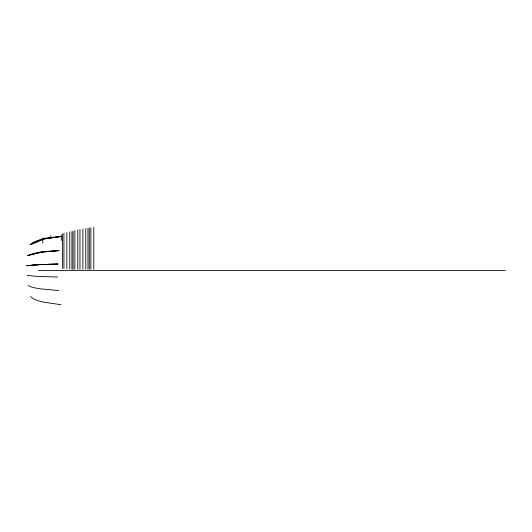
<?xml version="1.0" encoding="UTF-8"?>
<svg xmlns="http://www.w3.org/2000/svg" width="532" height="532" viewBox="0 0 532 532"><rect width="100%" height="100%" fill="white"/><g stroke="black" fill="none" stroke-linecap="round" stroke-linejoin="round"><path stroke-width="0.8" d="M42.387 238.549L42.793 238.01L42.813 243.157M30.464 244.56L32.625 242.678L38.071 240.424A67.152 10.387 0 0 1 44.063 238.921L60.974 236.394M28.176 255.599L30.357 254.442L35.81 253.052A66.567 6.377 0 0 1 41.802 252.128L58.693 250.585M27.159 265.721L30.437 265.229M46.603 264.371L58.068 264.085L47.681 264.351M31.714 265.109L34.806 264.889A66.247 2.081 0 0 1 40.798 264.59L57.669 264.085M43.877 264.417L41.19 264.464A40.239 1.264 0 0 1 38.716 264.623L26.6 265.721L40.745 264.63A20.409 0.638 0 0 0 43.265 264.49L47.754 264.417M44.382 264.471L46.63 264.437M38.49 270.562L505.387 270.562M57.669 277.039L40.798 276.534A66.247 2.081 0 0 1 34.806 276.228L27.159 275.396M58.693 290.538L41.802 288.989A66.567 6.377 0 0 1 35.81 288.071L31.448 287.041L28.176 285.524M60.974 304.723L44.063 302.203A67.152 10.387 0 0 1 38.071 300.7L33.716 299.037L30.464 296.563M93.798 227.277L93.798 269.205M90.886 227.729L90.886 269.232M89.276 228.002L89.276 269.239M87.973 228.195L87.973 269.252M85.785 228.534L85.785 269.239M82.872 229.059L82.872 269.278M79.96 229.418L79.96 269.272M77.772 230.05L77.772 269.265M74.859 230.615L74.859 269.245M73.11 231.201L73.11 269.265M71.946 231.54L71.946 269.425M69.759 231.972L69.759 269.006M66.846 232.684L66.846 268.8M63.933 233.255L63.933 268.587M62.477 233.814L62.477 268.5M61.373 234.865L61.373 240.431M50.826 235.709L50.826 238.622M42.021 239.061L29.905 244.56L31.069 244.56L44.05 239.107A20.708 3.205 0 0 0 46.57 238.416L60.761 236.687A10.5 1.623 0 0 0 61.373 236.394L59.471 236.394A9.722 1.503 0 0 1 58.766 236.667L44.495 238.276A40.911 6.331 0 0 1 42.021 239.061M39.734 252.221L27.624 255.599L41.769 252.248A20.515 1.968 0 0 0 44.282 251.822L58.48 250.758A10.414 0.998 0 0 0 59.085 250.585L57.19 250.585A9.662 0.924 0 0 1 56.478 250.752L42.214 251.736A40.479 3.877 0 0 1 39.734 252.221"/></g></svg>
